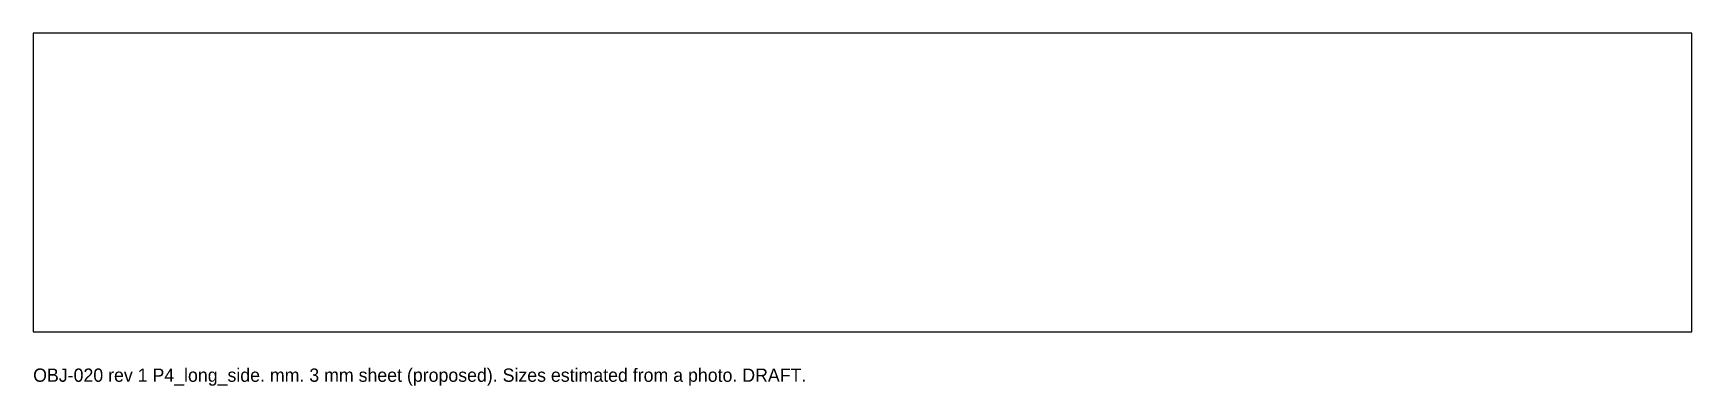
# Model space of a CAD drawing. Header units: millimetres. Extents: x 0 to 1000, y -32 to 180.
import ezdxf

# ---------------------------------------------------------------- set-up
doc = ezdxf.new("R2010")
doc.units = ezdxf.units.MM
doc.layers.add('CUT', color=7, linetype='Continuous')
doc.layers.add('NOTE', color=8, linetype='Continuous')

msp = doc.modelspace()

# ---------------------------------------------------------------- linework, layer by layer
at = {"layer": 'CUT'}
msp.add_lwpolyline([(0, 0), (1000, 0), (1000, 180), (0, 180)], close=True, dxfattribs=at)

# ---------------------------------------------------------------- texts
at = {"layer": 'NOTE'}
msp.add_text('OBJ-020 rev 1 P4_long_side. mm. 3 mm sheet (proposed). Sizes estimated from a photo. DRAFT.', height=8, dxfattribs=at).set_placement((0, -30))

doc.saveas('drawing.dxf')
